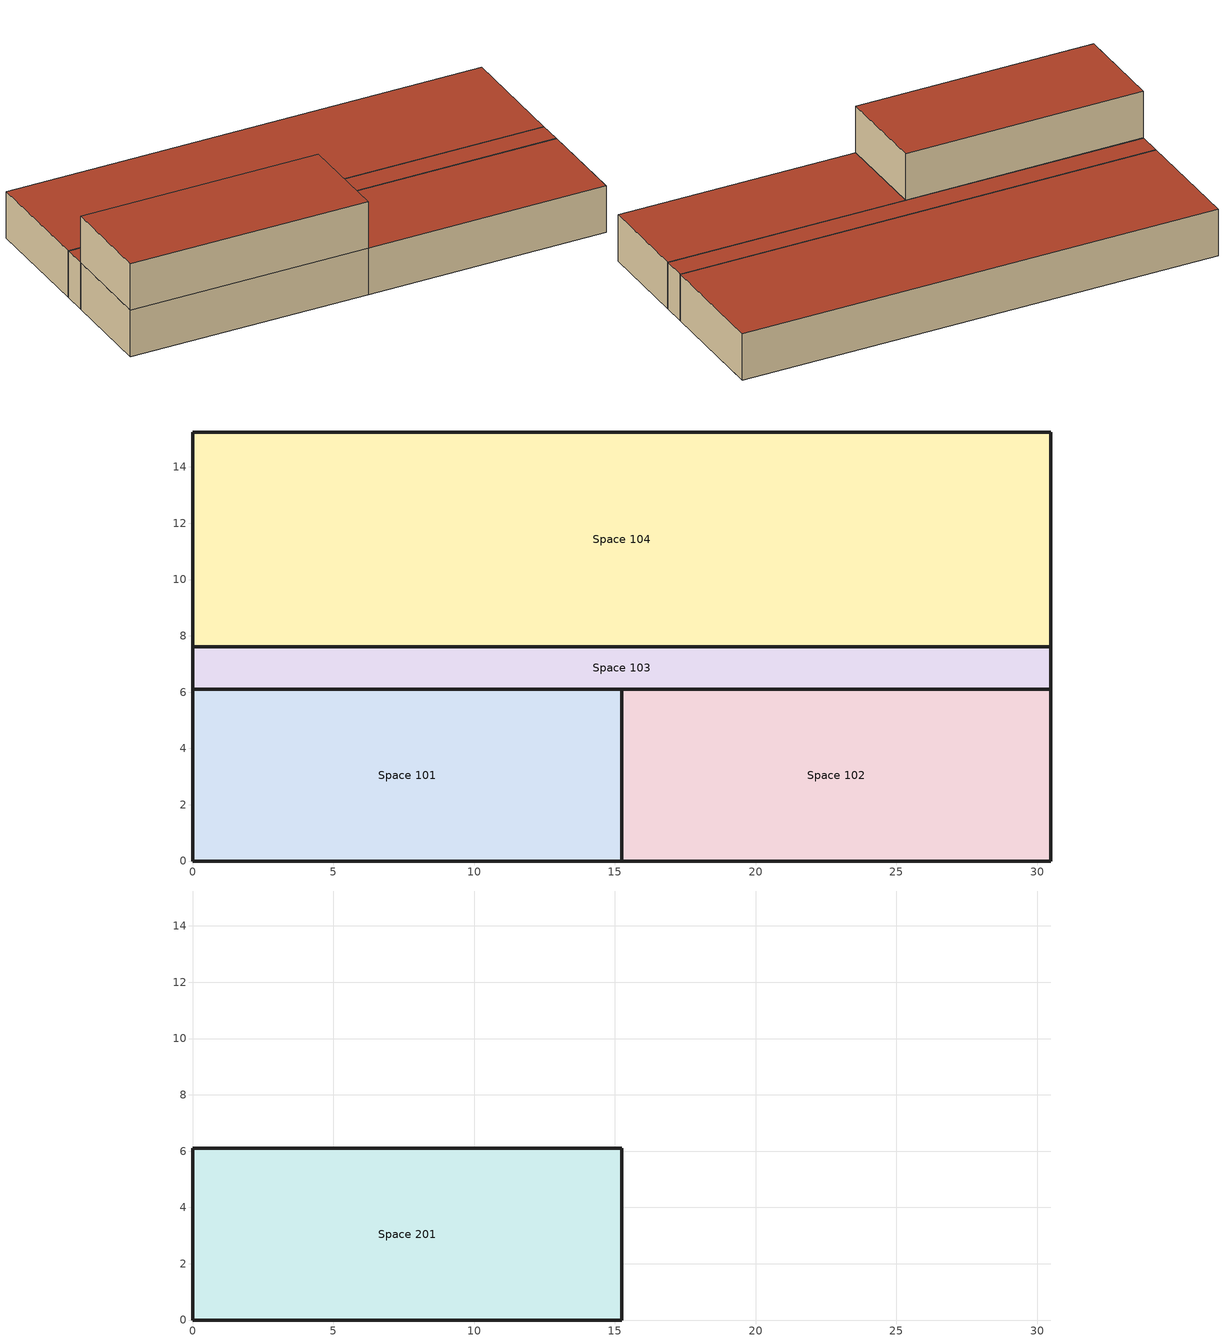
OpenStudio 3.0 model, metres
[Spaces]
Space 101
 floor ground: 15.24,6.1 15.24,0 0,0 0,6.1 z0
 wall outside: 15.24,6.1 0,6.1 0,0 15.24,0 15.24,6.1 z0:3.05
 roof outside: 15.24,0 15.24,6.1 0,6.1 0,0 z3.05
Space 102
 floor ground: 30.48,6.1 30.48,0 15.24,0 15.24,6.1 z0
 wall outside: 15.24,0 30.48,0 30.48,6.1 15.24,6.1 15.24,0 z0:3.05
 roof outside: 30.48,0 30.48,6.1 15.24,6.1 15.24,0 z3.05
Space 103
 floor ground: 30.48,7.62 30.48,6.1 0,6.1 0,7.62 z0
 wall outside: 30.48,6.1 30.48,7.62 0,7.62 0,6.1 15.24,6.1 30.48,6.1 z0:3.05
 roof outside: 30.48,6.1 30.48,7.62 0,7.62 0,6.1 z3.05
Space 104
 floor ground: 30.48,15.24 30.48,7.62 0,7.62 0,15.24 z0
 wall outside: 30.48,7.62 30.48,15.24 0,15.24 0,7.62 30.48,7.62 z0:3.05
 roof outside: 30.48,7.62 30.48,15.24 0,15.24 0,7.62 z3.05
Space 201
 floor ground: 15.24,6.1 15.24,0 0,0 0,6.1 z3.05
 wall outside: 0,6.1 0,0 15.24,0 15.24,6.1 0,6.1 z3.05:6.1
 roof outside: 15.24,0 15.24,6.1 0,6.1 0,0 z6.1
[Building]
Building 1: Space Type=189.1-2009 - PriSchl - Classroom - CZ4-8; Default Construction Set=189.1-2009 - CZ4-5 - PriSchl
[Site]
Site 1
[ClimateZones]
Climate Zone Institution Name 1=ASHRAE; Climate Zone Document Name 1=ANSI/ASHRAE Standard 169; Climate Zone Document Year 1=2006; Climate Zone Institution Name 2=CEC; Climate Zone Document Name 2=California Climate Zone Descriptions; Climate Zone Document Year 2=1995
[DefaultConstructionSet]
189.1-2009 - CZ4-5 - PriSchl: Default Exterior Surface Constructions=Default Surface Constructions 22; Default Interior Surface Constructions=Default Surface Constructions 23; Default Ground Contact Surface Constructions=Default Surface Constructions 24; Default Exterior SubSurface Constructions=Default Sub Surface Constructions 15; Default Interior SubSurface Constructions=Default Sub Surface Constructions 16; Interior Partition Construction=Interior Partition
[DefaultSurfaceConstructions]
Name | Floor Construction | Wall Construction | Roof Ceiling Construction
Default Surface Constructions 22 | ExtSlabCarpet 4in ClimateZone 1-8 | ASHRAE 189.1-2009 ExtWall SteelFrame ClimateZone 4-8 | ASHRAE 189.1-2009 ExtRoof IEAD ClimateZone 2-5
Default Surface Constructions 23 | Interior Floor | Interior Wall | Interior Ceiling
Default Surface Constructions 24 | ExtSlabCarpet 4in ClimateZone 1-8 | ExtSlabCarpet 4in ClimateZone 1-8 | ExtSlabCarpet 4in ClimateZone 1-8
[Construction]
ExtSlabCarpet 4in ClimateZone 1-8: MAT-CC05 4 HW CONCRETE, CP02 CARPET PAD
Interior Floor: F16 Acoustic tile, F05 Ceiling air space resistance, M11 100mm lightweight concrete
Interior Wall: G01a 19mm gypsum board, F04 Wall air space resistance, G01a 19mm gypsum board
Interior Ceiling: M11 100mm lightweight concrete, F05 Ceiling air space resistance, F16 Acoustic tile
Exterior Door: F08 Metal surface, I01 25mm insulation board
Interior Window: Clear 3mm
Interior Door; Interior Partition: G05 25mm wood
ASHRAE 189.1-2009 ExtRoof IEAD ClimateZone 2-5: Roof Membrane, Roof Insulation [21], Metal Decking
ASHRAE 189.1-2009 ExtWindow ClimateZone 4-5: Theoretical Glass [207]
ASHRAE 189.1-2009 ExtWall SteelFrame ClimateZone 4-8: MAT-SHEATH, Wall Insulation [39], 1/2IN Gypsum
[Material] Thermal Absorptance=0.9
Name | Roughness | Thickness {m} | Conductivity {W/m-K} | Density {kg/m3} | Specific Heat {J/kg-K} | Solar Absorptance | Visible Absorptance
MAT-CC05 4 HW CONCRETE | Rough | 0.1016 | 1.311 | 2240 | 836.8 | 0.85 | 0.85
1/2IN Gypsum | Smooth | 0.0127 | 0.16 | 784.9 | 830 | 0.4 | 0.4
Roof Membrane | VeryRough | 0.0095 | 0.16 | 1121.29 | 1460 | 0.7 | 0.7
Metal Decking | MediumSmooth | 0.0015 | 45.006 | 7680 | 418.4 | 0.6 | 0.6
F16 Acoustic tile | MediumSmooth | 0.0191 | 0.06 | 368 | 590 | 0.3 | 0.3
M11 100mm lightweight concrete | MediumRough | 0.1016 | 0.53 | 1280 | 840 | 0.5 | 0.5
G01a 19mm gypsum board | MediumSmooth | 0.019 | 0.16 | 800 | 1090 | 0.4 | 0.4
F08 Metal surface | Smooth | 0.0008 | 45.28 | 7824 | 500 | 0.7 | 0.7
I01 25mm insulation board | MediumRough | 0.0254 | 0.03 | 43 | 1210 | 0.6 | 0.6
G05 25mm wood | MediumSmooth | 0.0254 | 0.15 | 608 | 1630 | 0.5 | 0.5
Roof Insulation [21] | MediumRough | 0.2105 | 0.049 | 265 | 836.8 | 0.7 | 0.7
Wall Insulation [39] | MediumRough | 0.1184 | 0.045 | 265 | 836.8 | 0.7 | 0.7
[Material:NoMass] Roughness=Smooth; Thermal Resistance {m2-K/W}=0.1; Thermal Absorptance=0.9
Name | Solar Absorptance | Visible Absorptance
CP02 CARPET PAD | 0.8 | 0.8
MAT-SHEATH | 0.7 | 0.7
[Material:AirGap]
Name | Thermal Resistance {m2-K/W}
F05 Ceiling air space resistance | 0.18
F04 Wall air space resistance | 0.15
[DefaultSubSurfaceConstructions]
Name | Fixed Window Construction | Operable Window Construction | Door Construction | Tubular Daylight Dome Construction | Tubular Daylight Diffuser Construction
Default Sub Surface Constructions 15 | ASHRAE 189.1-2009 ExtWindow ClimateZone 4-5 | ASHRAE 189.1-2009 ExtWindow ClimateZone 4-5 | Exterior Door | Interior Window | Interior Window
Default Sub Surface Constructions 16 | Interior Window | Interior Window | Interior Door
[WindowMaterial:Glazing] Optical Data Type=SpectralAverage; Thickness {m}=0.003; Back Side Solar Reflectance at Normal Incidence=0; Back Side Visible Reflectance at Normal Incidence=0; Infrared Transmittance at Normal Incidence=0; Dirt Correction Factor for Solar and Visible Transmittance=1; Solar Diffusing=No
Name | Solar Transmittance at Normal Incidence | Front Side Solar Reflectance at Normal Incidence | Visible Transmittance at Normal Incidence | Front Side Visible Reflectance at Normal Incidence | Front Side Infrared Hemispherical Emissivity | Back Side Infrared Hemispherical Emissivity | Conductivity {W/m-K}
Clear 3mm | 0.837 | 0.075 | 0.898 | 0.081 | 0.84 | 0.84 | 0.9
Theoretical Glass [207] | 0.3311 | 0.6189 | 0.44 | 0.51 | 0.9 | 0.9 | 0.0133
[WindowMaterial:Blind]
Window Material Blind 1: Slat Width {m}=0.025; Slat Separation {m}=0.01875; Front Side Slat Beam Solar Reflectance=0.5; Back Side Slat Beam Solar Reflectance=0.5; Front Side Slat Diffuse Solar Reflectance=0.5; Back Side Slat Diffuse Solar Reflectance=0.5; Slat Beam Visible Transmittance=0
[DefaultScheduleSet] People Activity Level Schedule=PrimarySchool Activity; Lighting Schedule=PrimarySchool Bldg Light; Electric Equipment Schedule=PrimarySchool Bldg Equip; Infiltration Schedule=PrimarySchool Infil
Name | Number of People Schedule
189.1-2009 - PriSchl - Classroom - CZ4-8 Schedule Set; 189.1-2009 - PriSchl - Corridor - CZ4-8 Schedule Set | PrimarySchool Bldg Occ
189.1-2009 - PriSchl - Gym - CZ4-8 Schedule Set | PrimarySchool Gym Occ
[Lights:Definition] Design Level Calculation Method=Watts/Area
Name | Watts per Space Floor Area {W/m2}
189.1-2009 - PriSchl - Cafeteria - CZ4-8 Lights Definition | 8.71877
189.1-2009 - PriSchl - Classroom - CZ4-8 Lights Definition; 189.1-2009 - PriSchl - Gym - CZ4-8 Lights Definition | 13.5625
189.1-2009 - PriSchl - Corridor - CZ4-8 Lights Definition | 4.84376
[DesignSpecification:OutdoorAir] Outdoor Air Method=Sum
Name | Outdoor Air Flow per Person {m3/s-person} | Outdoor Air Flow per Floor Area {m3/s-m2}
189.1-2009 - PriSchl - Classroom - CZ4-8 Ventilation | 0.00707921
189.1-2009 - PriSchl - Corridor - CZ4-8 Ventilation |  | 0.000508
189.1-2009 - PriSchl - Gym - CZ4-8 Ventilation; 189.1-2009 - Office - Conference - CZ4-8 Ventilation 1 | 0.00943895
[People:Definition] Number of People Calculation Method=People/Area; Fraction Radiant=0.3
Name | People per Space Floor Area {person/m2}
189.1-2009 - PriSchl - Classroom - CZ4-8 People Definition | 0.249938
189.1-2009 - PriSchl - Corridor - CZ4-8 People Definition | 0.0999967
189.1-2009 - PriSchl - Gym - CZ4-8 People Definition | 0.300313
[ElectricEquipment:Definition] Design Level Calculation Method=Watts/Area
Name | Watts per Space Floor Area {W/m2}
189.1-2009 - PriSchl - Classroom - CZ4-8 Electric Equipment Definition | 10.9792
189.1-2009 - PriSchl - Corridor - CZ4-8 Electric Equipment Definition | 2.90626
189.1-2009 - PriSchl - Gym - CZ4-8 Electric Equipment Definition | 3.65973
[ThermostatSetpoint:DualSetpoint] Heating Setpoint Temperature Schedule=Medium Office HtgSetp 1; Cooling Setpoint Temperature Schedule=Medium Office ClgSetp 1
Thermostat Setpoint Dual Setpoint 1; Thermostat Setpoint Dual Setpoint 2
[ShadingControl]
Shading Control 1: Shading Type=InteriorBlind; Shading Device Material=Window Material Blind 1
[BuildingStory]
Building Story 1: Nominal Z Coordinate {m}=0; Nominal Floor to Floor Height {m}=3.048
[Space] Building Story=Building Story 1
Name | Space Type | Thermal Zone | Design Specification Outdoor Air Object
Space 101; Space 201 | 189.1-2009 - PriSchl - Classroom - CZ4-8 | Thermal Zone 4 | 189.1-2009 - Office - Conference - CZ4-8 Ventilation 1
Space 102 | 189.1-2009 - PriSchl - Classroom - CZ4-8 | Thermal Zone 1
Space 103 | 189.1-2009 - PriSchl - Corridor - CZ4-8 | Thermal Zone 3
Space 104 | 189.1-2009 - PriSchl - Gym - CZ4-8 | Thermal Zone 2
[SpaceType] Standards Building Type=PrimarySchool
Name | Default Schedule Set | Design Specification Outdoor Air Object | Standards Space Type
189.1-2009 - PriSchl - Classroom - CZ4-8 | 189.1-2009 - PriSchl - Classroom - CZ4-8 Schedule Set | 189.1-2009 - PriSchl - Classroom - CZ4-8 Ventilation | Classroom
189.1-2009 - PriSchl - Corridor - CZ4-8 | 189.1-2009 - PriSchl - Corridor - CZ4-8 Schedule Set | 189.1-2009 - PriSchl - Corridor - CZ4-8 Ventilation | Corridor
189.1-2009 - PriSchl - Gym - CZ4-8 | 189.1-2009 - PriSchl - Gym - CZ4-8 Schedule Set | 189.1-2009 - PriSchl - Gym - CZ4-8 Ventilation | Gym
[Lights]
Name | Lights Definition | Space or SpaceType | Multiplier
189.1-2009 - PriSchl - Classroom - CZ4-8 Lights | 189.1-2009 - PriSchl - Classroom - CZ4-8 Lights Definition | 189.1-2009 - PriSchl - Classroom - CZ4-8
189.1-2009 - PriSchl - Corridor - CZ4-8 Lights | 189.1-2009 - PriSchl - Corridor - CZ4-8 Lights Definition | 189.1-2009 - PriSchl - Corridor - CZ4-8
189.1-2009 - PriSchl - Gym - CZ4-8 Lights | 189.1-2009 - PriSchl - Gym - CZ4-8 Lights Definition | 189.1-2009 - PriSchl - Gym - CZ4-8
Test Cafeteria Lights | 189.1-2009 - PriSchl - Cafeteria - CZ4-8 Lights Definition | Space 101 | 2
Test Cafeteria Lights 1 | 189.1-2009 - PriSchl - Cafeteria - CZ4-8 Lights Definition | Space 201 | 2
[People]
Name | People Definition | Space or SpaceType
189.1-2009 - PriSchl - Classroom - CZ4-8 People | 189.1-2009 - PriSchl - Classroom - CZ4-8 People Definition | 189.1-2009 - PriSchl - Classroom - CZ4-8
189.1-2009 - PriSchl - Corridor - CZ4-8 People | 189.1-2009 - PriSchl - Corridor - CZ4-8 People Definition | 189.1-2009 - PriSchl - Corridor - CZ4-8
189.1-2009 - PriSchl - Gym - CZ4-8 People | 189.1-2009 - PriSchl - Gym - CZ4-8 People Definition | 189.1-2009 - PriSchl - Gym - CZ4-8
[SpaceInfiltration:DesignFlowRate] Design Flow Rate Calculation Method=Flow/ExteriorArea
Name | Space or SpaceType | Flow per Exterior Surface Area {m3/s-m2}
189.1-2009 - PriSchl - Classroom - CZ4-8 Infiltration | 189.1-2009 - PriSchl - Classroom - CZ4-8 | 0.000226568
189.1-2009 - PriSchl - Corridor - CZ4-8 Infiltration | 189.1-2009 - PriSchl - Corridor - CZ4-8 | 0.000226568
189.1-2009 - PriSchl - Gym - CZ4-8 Infiltration | 189.1-2009 - PriSchl - Gym - CZ4-8 | 0.000226568
189.1-2009 - Office - IT_Room - CZ1-3 Infiltration | Space 101 | 0.00030226
189.1-2009 - Office - IT_Room - CZ1-3 Infiltration 1 | Space 201 | 0.00030226
[ElectricEquipment]
Name | Electric Equipment Definition | Space or SpaceType
189.1-2009 - PriSchl - Classroom - CZ4-8 Electric Equipment | 189.1-2009 - PriSchl - Classroom - CZ4-8 Electric Equipment Definition | 189.1-2009 - PriSchl - Classroom - CZ4-8
189.1-2009 - PriSchl - Corridor - CZ4-8 Electric Equipment | 189.1-2009 - PriSchl - Corridor - CZ4-8 Electric Equipment Definition | 189.1-2009 - PriSchl - Corridor - CZ4-8
189.1-2009 - PriSchl - Gym - CZ4-8 Electric Equipment | 189.1-2009 - PriSchl - Gym - CZ4-8 Electric Equipment Definition | 189.1-2009 - PriSchl - Gym - CZ4-8
[ThermalZone] Use Ideal Air Loads=No
Name | Thermostat
Thermal Zone 1 | Thermostat Setpoint Dual Setpoint 1
Thermal Zone 2 | Thermostat Setpoint Dual Setpoint 2
Thermal Zone 3; Thermal Zone 4
[Sizing:Zone] Zone Cooling Design Supply Air Temperature Input Method=SupplyAirTemperature; Zone Cooling Design Supply Air Temperature {C}=14; Zone Cooling Design Supply Air Temperature Difference {deltaC}=11.11; Zone Heating Design Supply Air Temperature Input Method=SupplyAirTemperature; Zone Heating Design Supply Air Temperature {C}=40; Zone Heating Design Supply Air Temperature Difference {deltaC}=11.11; Zone Cooling Design Supply Air Humidity Ratio {kg-H2O/kg-air}=0.0085; Zone Heating Design Supply Air Humidity Ratio {kg-H2O/kg-air}=0.008; Cooling Design Air Flow Method=DesignDay; Heating Design Air Flow Method=DesignDay; Account for Dedicated Outdoor Air System=No; Dedicated Outdoor Air System Control Strategy=NeutralSupplyAir; Dedicated Outdoor Air Low Setpoint Temperature for Design {C}=autosize; Dedicated Outdoor Air High Setpoint Temperature for Design {C}=autosize
Thermal Zone 1; Thermal Zone 2; Thermal Zone 3; Thermal Zone 4
[Schedule:Ruleset]
Name | Default Day Schedule | Summer Design Day Schedule | Winter Design Day Schedule
PrimarySchool Bldg Light | PrimarySchool Bldg Light Default Schedule | PrimarySchool Bldg Light Summer Design Day | PrimarySchool Bldg Light Winter Design Day
PrimarySchool Activity | PrimarySchool Activity Default Schedule | PrimarySchool Activity Summer Design Day | PrimarySchool Activity Winter Design Day
PrimarySchool Infil | PrimarySchool Infil Default Schedule | PrimarySchool Infil Summer Design Day | PrimarySchool Infil Winter Design Day
PrimarySchool Bldg Equip | PrimarySchool Bldg Equip Default Schedule | PrimarySchool Bldg Equip Summer Design Day | PrimarySchool Bldg Equip Winter Design Day
PrimarySchool Bldg Occ | PrimarySchool Bldg Occ Default Schedule | PrimarySchool Bldg Occ Summer Design Day | PrimarySchool Bldg Occ Winter Design Day
PrimarySchool Gym Occ | PrimarySchool Gym Occ Default Schedule | PrimarySchool Gym Occ Summer Design Day | PrimarySchool Gym Occ Winter Design Day
Medium Office HtgSetp 1 | Medium Office HtgSetp Default Schedule 1 | Medium Office HtgSetp Summer Design Day 1 | Medium Office HtgSetp Winter Design Day 1
Medium Office ClgSetp 1 | Medium Office ClgSetp Default Schedule 1 | Medium Office ClgSetp Summer Design Day 1 | Medium Office ClgSetp Winter Design Day 1
[Schedule:Day]
PrimarySchool Bldg Light Default Schedule; PrimarySchool Bldg Light Summer Design Day; PrimarySchool Bldg Light Rule 2 Day Schedule: 7, 0, 0.1773, 21, 0, 0.9, 24, 0, 0.1773
PrimarySchool Bldg Light Winter Design Day; PrimarySchool Bldg Light Rule 1 Day Schedule; PrimarySchool Bldg Light Rule 3 Day Schedule; PrimarySchool Bldg Light Rule 5 Day Schedule: 24, 0, 0.1773
PrimarySchool Bldg Light Rule 4 Day Schedule: 8, 0, 0.1773, 20, 0, 0.5, 24, 0, 0.1773
PrimarySchool Activity Default Schedule; PrimarySchool Activity Summer Design Day; PrimarySchool Activity Winter Design Day: 24, 0, 120
PrimarySchool Infil Default Schedule; PrimarySchool Infil Summer Design Day; PrimarySchool Infil Winter Design Day: 7, 0, 1, 21, 0, 0.5, 24, 0, 1
PrimarySchool Bldg Equip Default Schedule; PrimarySchool Bldg Equip Summer Design Day; PrimarySchool Bldg Equip Rule 2 Day Schedule: 8, 0, 0.35, 17, 0, 0.95, 24, 0, 0.35
PrimarySchool Bldg Equip Winter Design Day; PrimarySchool Bldg Equip Rule 1 Day Schedule; PrimarySchool Bldg Equip Rule 5 Day Schedule: 24, 0, 0.35
PrimarySchool Bldg Equip Rule 3 Day Schedule: 24, 0, 0.25
PrimarySchool Bldg Equip Rule 4 Day Schedule: 8, 0, 0.25, 17, 0, 0.5, 24, 0, 0.25
PrimarySchool Bldg Occ Default Schedule; PrimarySchool Bldg Occ Summer Design Day; PrimarySchool Bldg Occ Rule 2 Day Schedule: 8, 0, 0, 16, 0, 0.75, 21, 0, 0.15, 24, 0, 0
PrimarySchool Bldg Occ Winter Design Day; PrimarySchool Bldg Occ Rule 1 Day Schedule; PrimarySchool Bldg Occ Rule 3 Day Schedule; PrimarySchool Bldg Occ Rule 5 Day Schedule; PrimarySchool Gym Occ Winter Design Day; PrimarySchool Gym Occ Rule 1 Day Schedule; PrimarySchool Gym Occ Rule 3 Day Schedule; PrimarySchool Gym Occ Rule 5 Day Schedule: 24, 0, 0
PrimarySchool Bldg Occ Rule 4 Day Schedule: 8, 0, 0, 21, 0, 0.15, 24, 0, 0
PrimarySchool Gym Occ Default Schedule; PrimarySchool Gym Occ Summer Design Day; PrimarySchool Gym Occ Rule 2 Day Schedule: 8, 0, 0, 16, 0, 0.35, 21, 0, 0.95, 24, 0, 0
PrimarySchool Gym Occ Rule 4 Day Schedule: 8, 0, 0, 16, 0, 0.35, 21, 0, 0.35, 24, 0, 0
Medium Office HtgSetp Default Schedule 1: 6, 0, 15.6, 22, 0, 21, 24, 0, 15.6
Medium Office HtgSetp Summer Design Day 1; Medium Office HtgSetp Rule 1 Day Schedule 1: 24, 0, 15.6
Medium Office HtgSetp Winter Design Day 1: 24, 0, 21
Medium Office HtgSetp Rule 2 Day Schedule 1: 6, 0, 15.6, 18, 0, 21, 24, 0, 15.6
Medium Office ClgSetp Default Schedule 1; Medium Office ClgSetp Summer Design Day 1: 6, 0, 26.7, 22, 0, 24, 24, 0, 26.7
Medium Office ClgSetp Winter Design Day 1; Medium Office ClgSetp Rule 1 Day Schedule 1: 24, 0, 26.7
Medium Office ClgSetp Rule 2 Day Schedule 1: 6, 0, 26.7, 18, 0, 24, 24, 0, 26.7
[Schedule:Rule] Date Specification Type=DateRange; Start Day=1
Name | Schedule Ruleset | Rule Order | Day Schedule | Apply Sunday | Apply Monday | Apply Tuesday | Apply Wednesday | Apply Thursday | Apply Friday | Apply Saturday | Start Month | End Month | End Day
PrimarySchool Bldg Light Rule 1 | PrimarySchool Bldg Light | 0 | PrimarySchool Bldg Light Rule 1 Day Schedule | Yes | No | No | No | No | No | Yes | 9 | 12 | 31
PrimarySchool Bldg Light Rule 2 | PrimarySchool Bldg Light | 1 | PrimarySchool Bldg Light Rule 2 Day Schedule | No | Yes | Yes | Yes | Yes | Yes | No | 9 | 12 | 31
PrimarySchool Bldg Light Rule 3 | PrimarySchool Bldg Light | 2 | PrimarySchool Bldg Light Rule 3 Day Schedule | Yes | No | No | No | No | No | Yes | 7 | 9 | 1
PrimarySchool Bldg Light Rule 4 | PrimarySchool Bldg Light | 3 | PrimarySchool Bldg Light Rule 4 Day Schedule | No | Yes | Yes | Yes | Yes | Yes | No | 7 | 9 | 1
PrimarySchool Bldg Light Rule 5 | PrimarySchool Bldg Light | 4 | PrimarySchool Bldg Light Rule 5 Day Schedule | Yes | No | No | No | No | No | Yes | 1 | 6 | 30
PrimarySchool Bldg Equip Rule 1 | PrimarySchool Bldg Equip | 0 | PrimarySchool Bldg Equip Rule 1 Day Schedule | Yes | No | No | No | No | No | Yes | 9 | 12 | 31
PrimarySchool Bldg Equip Rule 2 | PrimarySchool Bldg Equip | 1 | PrimarySchool Bldg Equip Rule 2 Day Schedule | No | Yes | Yes | Yes | Yes | Yes | No | 9 | 12 | 31
PrimarySchool Bldg Equip Rule 3 | PrimarySchool Bldg Equip | 2 | PrimarySchool Bldg Equip Rule 3 Day Schedule | Yes | No | No | No | No | No | Yes | 7 | 9 | 1
PrimarySchool Bldg Equip Rule 4 | PrimarySchool Bldg Equip | 3 | PrimarySchool Bldg Equip Rule 4 Day Schedule | No | Yes | Yes | Yes | Yes | Yes | No | 7 | 9 | 1
PrimarySchool Bldg Equip Rule 5 | PrimarySchool Bldg Equip | 4 | PrimarySchool Bldg Equip Rule 5 Day Schedule | Yes | No | No | No | No | No | Yes | 1 | 6 | 30
PrimarySchool Bldg Occ Rule 1 | PrimarySchool Bldg Occ | 0 | PrimarySchool Bldg Occ Rule 1 Day Schedule | Yes | No | No | No | No | No | Yes | 9 | 12 | 31
PrimarySchool Bldg Occ Rule 2 | PrimarySchool Bldg Occ | 1 | PrimarySchool Bldg Occ Rule 2 Day Schedule | No | Yes | Yes | Yes | Yes | Yes | No | 9 | 12 | 31
PrimarySchool Bldg Occ Rule 3 | PrimarySchool Bldg Occ | 2 | PrimarySchool Bldg Occ Rule 3 Day Schedule | Yes | No | No | No | No | No | Yes | 7 | 9 | 1
PrimarySchool Bldg Occ Rule 4 | PrimarySchool Bldg Occ | 3 | PrimarySchool Bldg Occ Rule 4 Day Schedule | No | Yes | Yes | Yes | Yes | Yes | No | 7 | 9 | 1
PrimarySchool Bldg Occ Rule 5 | PrimarySchool Bldg Occ | 4 | PrimarySchool Bldg Occ Rule 5 Day Schedule | Yes | No | No | No | No | No | Yes | 1 | 6 | 30
PrimarySchool Gym Occ Rule 1 | PrimarySchool Gym Occ | 0 | PrimarySchool Gym Occ Rule 1 Day Schedule | Yes | No | No | No | No | No | Yes | 9 | 12 | 31
PrimarySchool Gym Occ Rule 2 | PrimarySchool Gym Occ | 1 | PrimarySchool Gym Occ Rule 2 Day Schedule | No | Yes | Yes | Yes | Yes | Yes | No | 9 | 12 | 31
PrimarySchool Gym Occ Rule 3 | PrimarySchool Gym Occ | 2 | PrimarySchool Gym Occ Rule 3 Day Schedule | Yes | No | No | No | No | No | Yes | 7 | 9 | 1
PrimarySchool Gym Occ Rule 4 | PrimarySchool Gym Occ | 3 | PrimarySchool Gym Occ Rule 4 Day Schedule | No | Yes | Yes | Yes | Yes | Yes | No | 7 | 9 | 1
PrimarySchool Gym Occ Rule 5 | PrimarySchool Gym Occ | 4 | PrimarySchool Gym Occ Rule 5 Day Schedule | Yes | No | No | No | No | No | Yes | 1 | 6 | 30
Medium Office HtgSetp Rule 3 | Medium Office HtgSetp 1 | 0 | Medium Office HtgSetp Rule 1 Day Schedule 1 | Yes | No | No | No | No | No | No | 1 | 12 | 31
Medium Office HtgSetp Rule 4 | Medium Office HtgSetp 1 | 1 | Medium Office HtgSetp Rule 2 Day Schedule 1 | No | No | No | No | No | No | Yes | 1 | 12 | 31
Medium Office ClgSetp Rule 3 | Medium Office ClgSetp 1 | 0 | Medium Office ClgSetp Rule 1 Day Schedule 1 | Yes | No | No | No | No | No | No | 1 | 12 | 31
Medium Office ClgSetp Rule 4 | Medium Office ClgSetp 1 | 1 | Medium Office ClgSetp Rule 2 Day Schedule 1 | No | No | No | No | No | No | Yes | 1 | 12 | 31
